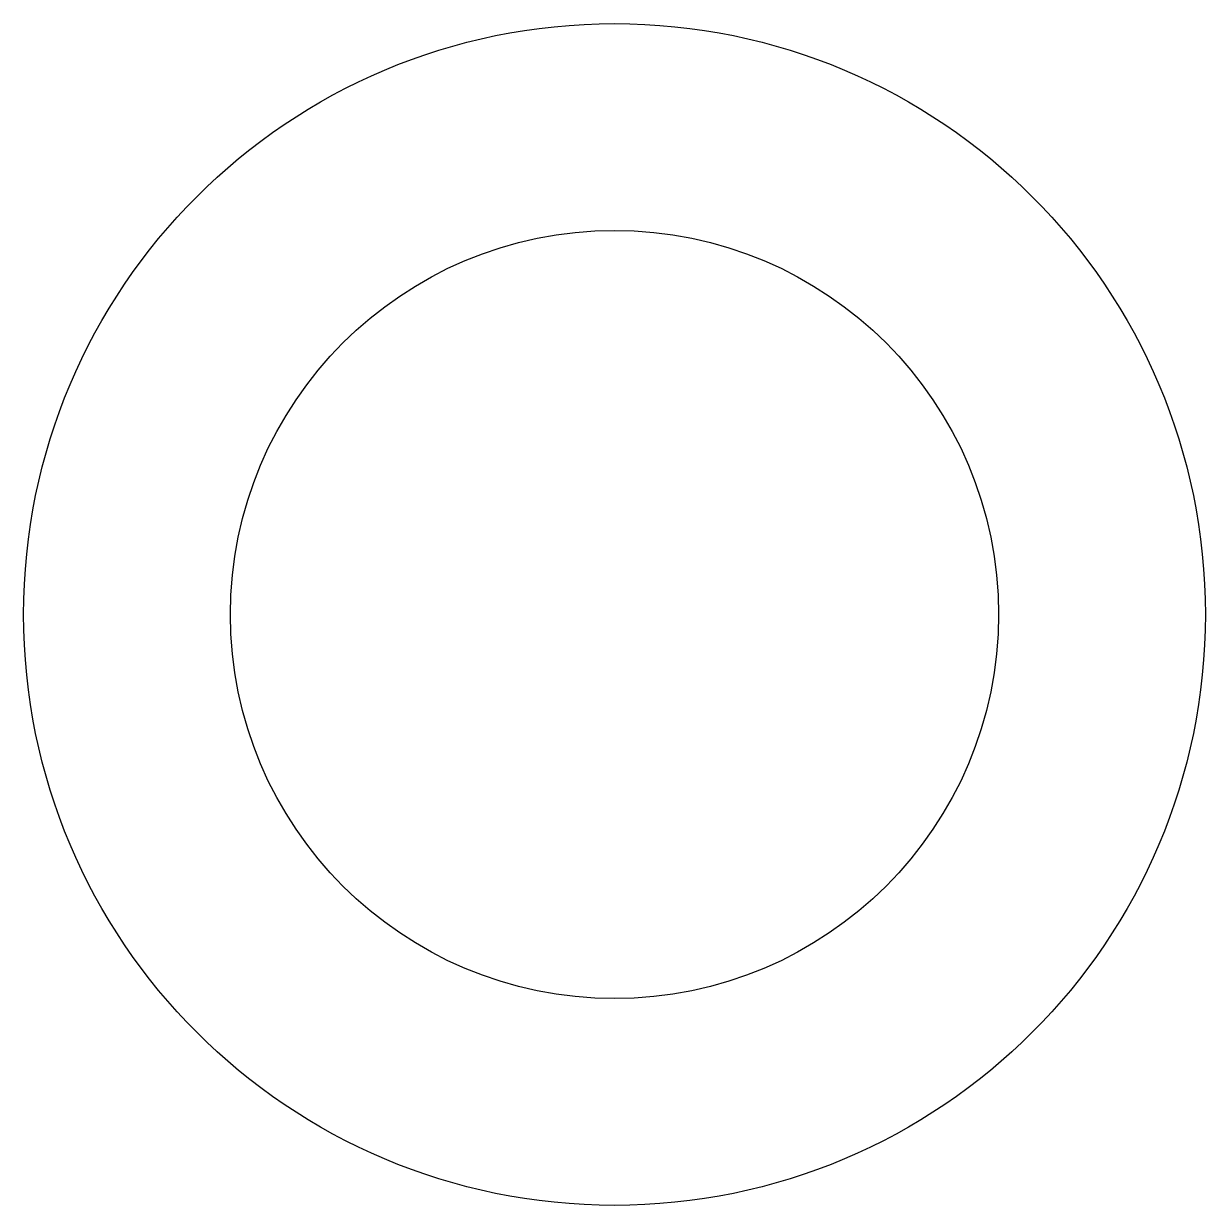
# Model space of a CAD drawing. Extents: x -116 to -76, y 154 to 194.
import ezdxf

# ---------------------------------------------------------------- set-up
doc = ezdxf.new("R2010")
doc.units = 0
doc.layers.add('DEFAULT', color=7, linetype='CONTINUOUS')

msp = doc.modelspace()

# ---------------------------------------------------------------- linework, layer by layer
at = {"layer": 'DEFAULT'}
for radius in [20, 13]:
    msp.add_circle((-96, 174), radius, dxfattribs=at)

doc.saveas('drawing.dxf')
